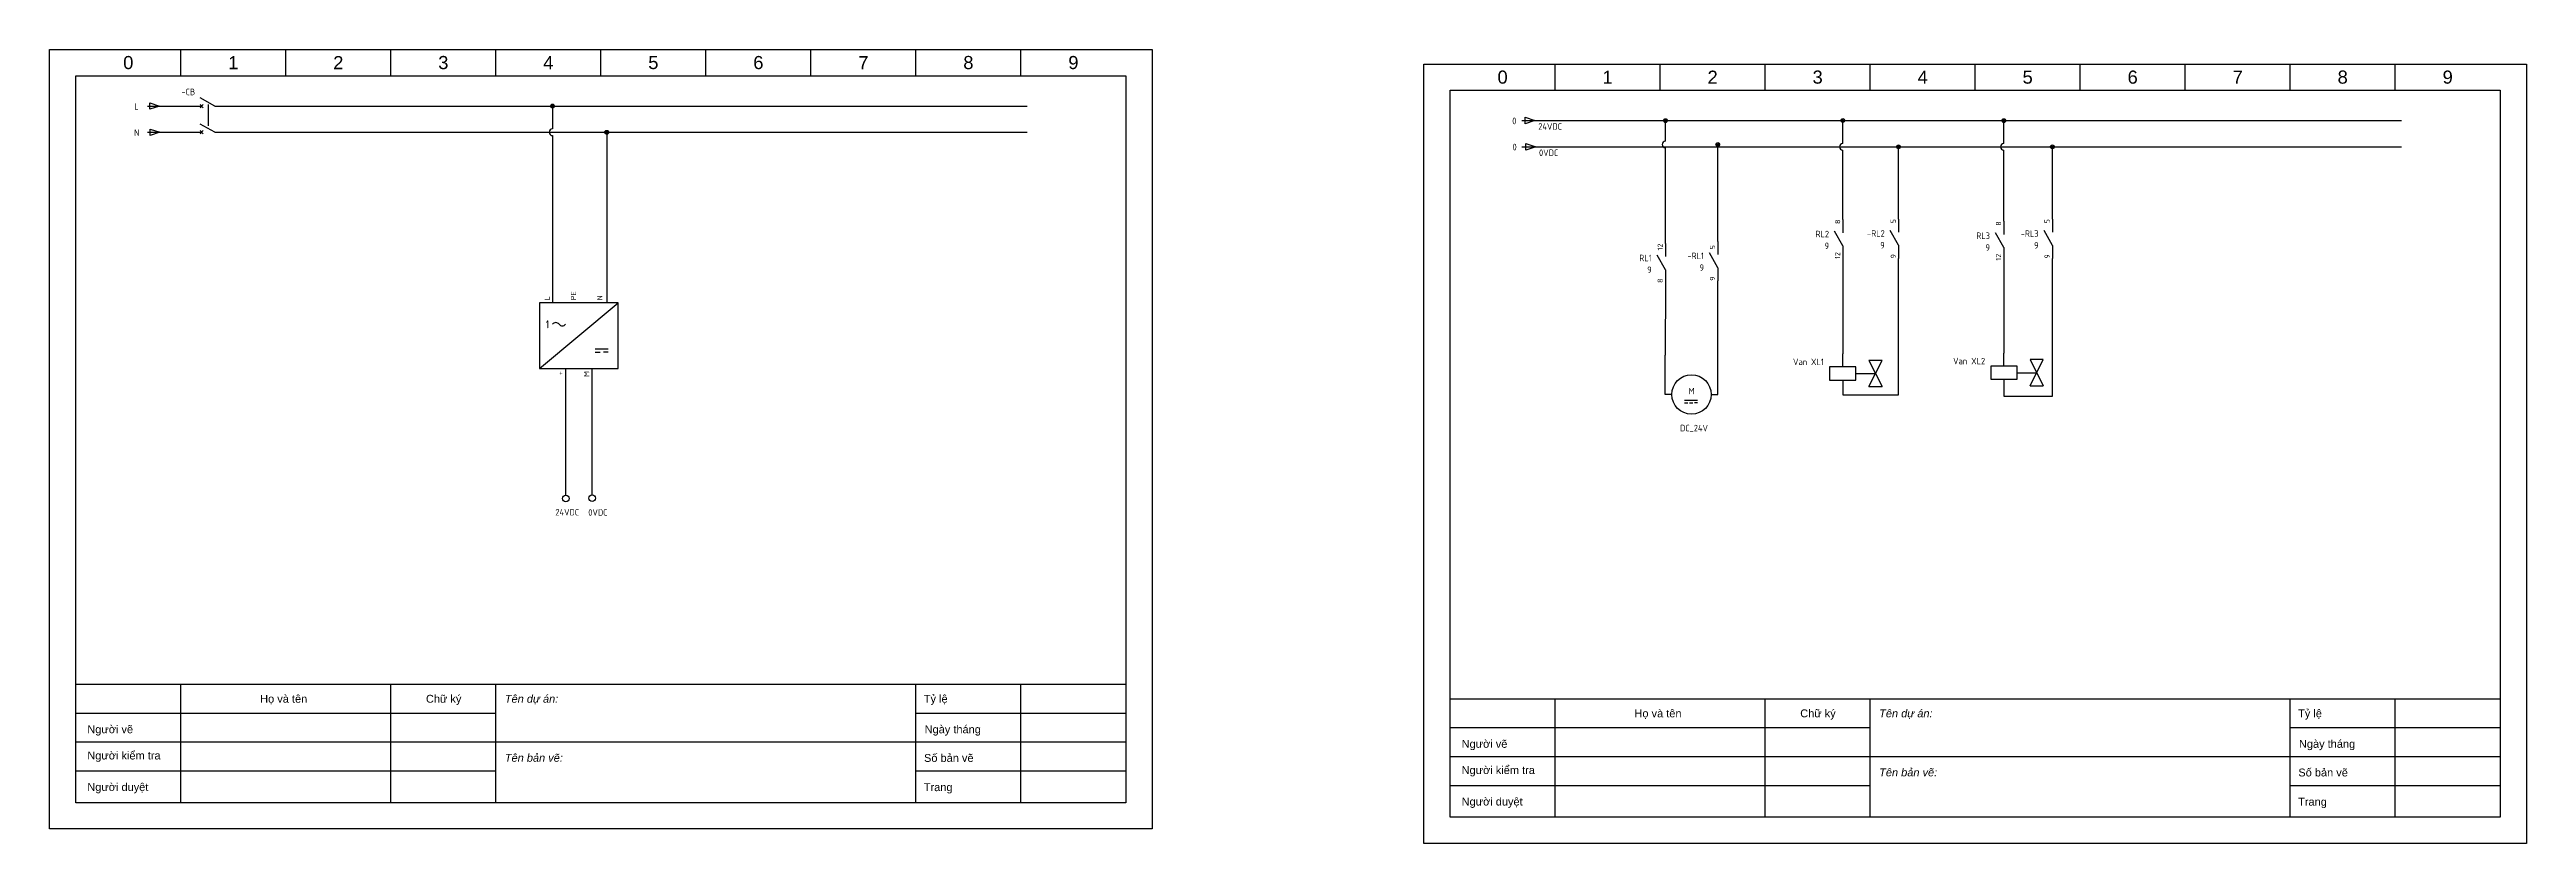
# Model space of a CAD drawing. Header units: inches. Extents: x 0 to 2631, y -6 to 297.
# Drawn here: x 1687 to 2631, y -6 to 297 of the extents above; entities that cross this region are included whole.
import ezdxf
from ezdxf.enums import TextEntityAlignment as Align

# ---------------------------------------------------------------- set-up
doc = ezdxf.new("R2010")
doc.units = ezdxf.units.IN
doc.header["$MEASUREMENT"] = 0
doc.linetypes.add('ACAD_ISO02W100', pattern=[15, 12, -3])
for name, color, linetype in [('24V', 1, 'Continuous'), ('DESC', 150, 'Continuous'), ('LINK', 9, 'Continuous'), ('MISC', 7, 'Continuous'), ('SYMS', 7, 'Continuous'), ('TAGS', 150, 'Continuous'), ('TERMS', 123, 'Continuous'), ('XREF', 7, 'Continuous'), ('XREFCHILD', 134, 'Continuous')]:
    doc.layers.add(name, color=color, linetype=linetype)
doc.styles.get("Standard").update_dxf_attribs({"font": 'arial.ttf', "height": 3})
doc.styles.add('WD_IEC', font='ISOCP2.shx', dxfattribs={"width": 0.9, "height": 4})

# ---------------------------------------------------------------- blocks, each defined once
blk = doc.blocks.new('*U59')
blk.add_line((0, -5), (0, 5))
blk = doc.blocks.new('*U60')
at = {"color": 0, "linetype": 'ByBlock', "lineweight": -2, "transparency": 16777216}
blk.add_blockref('*U59', (0, 0), dxfattribs=at)
blk = doc.blocks.new('*U43')
blk.add_line((0, -5), (0, 5))
blk = doc.blocks.new('*U44')
at = {"color": 0, "linetype": 'ByBlock', "lineweight": -2, "transparency": 16777216}
blk.add_blockref('*U43', (0, 0), dxfattribs=at)
blk = doc.blocks.new('*U45')
blk.add_line((0, -5), (0, 5))
blk = doc.blocks.new('*U46')
at = {"color": 0, "linetype": 'ByBlock', "lineweight": -2, "transparency": 16777216}
blk.add_blockref('*U45', (0, 0), dxfattribs=at)
blk = doc.blocks.new('*U47')
blk.add_line((0, -5), (0, 5))
blk = doc.blocks.new('*U48')
at = {"color": 0, "linetype": 'ByBlock', "lineweight": -2, "transparency": 16777216}
blk.add_blockref('*U47', (0, 0), dxfattribs=at)
blk = doc.blocks.new('*U49')
blk.add_line((0, -5), (0, 5))
blk = doc.blocks.new('*U50')
at = {"color": 0, "linetype": 'ByBlock', "lineweight": -2, "transparency": 16777216}
blk.add_blockref('*U49', (0, 0), dxfattribs=at)
blk = doc.blocks.new('*U51')
blk.add_line((0, -5), (0, 5))
blk = doc.blocks.new('*U52')
at = {"color": 0, "linetype": 'ByBlock', "lineweight": -2, "transparency": 16777216}
blk.add_blockref('*U51', (0, 0), dxfattribs=at)
blk = doc.blocks.new('*U53')
blk.add_line((0, -5), (0, 5))
blk = doc.blocks.new('*U54')
at = {"color": 0, "linetype": 'ByBlock', "lineweight": -2, "transparency": 16777216}
blk.add_blockref('*U53', (0, 0), dxfattribs=at)
blk = doc.blocks.new('*U55')
blk.add_line((0, -5), (0, 5))
blk = doc.blocks.new('*U56')
at = {"color": 0, "linetype": 'ByBlock', "lineweight": -2, "transparency": 16777216}
blk.add_blockref('*U55', (0, 0), dxfattribs=at)
blk = doc.blocks.new('*U57')
blk.add_line((0, -5), (0, 5))
blk = doc.blocks.new('*U58')
at = {"color": 0, "linetype": 'ByBlock', "lineweight": -2, "transparency": 16777216}
blk.add_blockref('*U57', (0, 0), dxfattribs=at)
blk = doc.blocks.new('new block')
for p, q in [((10, 10), (10, 287)), ((10, 287), (410, 287)), ((410, 287), (410, 10)), ((410, 55.02), (10, 55.02)), ((50, 10), (50, 55.02)), ((130, 10), (130, 55.02)), ((170, 10), (170, 55.02)), ((330, 10), (330, 55.02)), ((370, 10), (370, 55.02)), ((170, 44.01), (10, 44.01)), ((410, 44.01), (330, 44.01)), ((410, 33.01), (10, 33.01)), ((170, 22), (10, 22)), ((410, 22), (330, 22)), ((410, 10), (10, 10))]:
    blk.add_line(p, q)
blk.add_lwpolyline([(0, 0), (0, 297), (420, 297), (420, 0), (0, 0)], close=True)
for name, p in [('*U60', (50, 292)), ('*U44', (90, 292)), ('*U46', (130, 292)), ('*U48', (170, 292)), ('*U50', (210, 292)), ('*U52', (250, 292)), ('*U54', (290, 292)), ('*U56', (330, 292)), ('*U58', (370, 292))]:
    blk.add_blockref(name, p)
for s, width, gutter_width, heights, insert, char_height, attachment_point in [('{\\fArial|b0|i0|c163|p34;0}', 18.0473, 25, [0], (30, 292), 5, 5), ('{\\fArial|b0|i0|c163|p34;1 }', 18.0473, 25, [0], (70, 292), 5, 5), ('{\\fArial|b0|i0|c163|p34;2 }', 18.0473, 25, [0], (110, 292), 5, 5), ('{\\fArial|b0|i0|c163|p34;3 }', 18.0473, 25, [0], (150, 292), 5, 5), ('{\\fArial|b0|i0|c163|p34;4 }', 18.0473, 25, [0], (190, 292), 5, 5), ('{\\fArial|b0|i0|c163|p34;5 }', 18.0473, 25, [0], (230, 292), 5, 5), ('{\\fArial|b0|i0|c163|p34;6 }', 18.0473, 25, [0], (270, 292), 5, 5), ('{\\fArial|b0|i0|c163|p34;7  }', 18.0473, 25, [0], (310, 292), 5, 5), ('{\\fArial|b0|i0|c163|p34;8 }', 18.0473, 25, [0], (350, 292), 5, 5), ('{\\fArial|b0|i0|c163|p34;9 }', 18.0473, 25, [0], (390, 292), 5, 5), ('{\\fArial|b0|i0|c163|p34;Họ và tên }', 19.3697, 15, [3], (80.22, 51.09), 3, 1), ('{\\fArial|b0|i0|c163|p34;Chữ ký }', 19.3697, 15, [3], (143.37, 51.09), 3, 1), ('{\\fArial|b0|i1|c163|p34;Tên dự án: \\fArial|b0|i0|c163|p34;  }', 21.9021, 15, [3], (173.42, 51.09), 3, 1), ('{\\fArial|b0|i0|c163|p34;Tỷ lệ }', 13.2781, 15, [3], (333.02, 51.09), 3, 1), ('{\\fArial|b0|i0|c163|p34;Người vẽ}', 19.3697, 15, [3], (14.39, 39.47), 3, 1), ('\\pxt6;{\\fArial|b0|i0|c163|p34;Ngày tháng }', 27.7555, 0, [3], (333.33, 39.46), 3, 1), ('{\\fArial|b0|i0|c163|p34;Người kiểm tra }', 31.6874, 15, [3], (14.39, 29.47), 3, 1), ('{\\fArial|b0|i1|c163|p34;Tên bản vẽ: \\fArial|b0|i0|c163|p34; }', 23.6205, 15, [3], (173.42, 28.6), 3, 1), ('{\\fArial|b0|i0|c163|p34;Số bản vẽ   }', 19.3697, 15, [3], (333.1, 28.55), 3, 1), ('{\\fArial|b0|i0|c163|p34;Người duyệt  }', 31.6874, 15, [3], (14.39, 17.47), 3, 1), ('{\\fArial|b0|i0|c163|p34;Trang }', 19.3697, 15, [3], (333.02, 17.41), 3, 1)]:
    blk.add_mtext_dynamic_manual_height_columns(s, width=width, gutter_width=gutter_width, heights=heights, dxfattribs=dict(insert=insert, char_height=char_height, attachment_point=attachment_point))
for tag, p in [('TYLE', (376.15, 46.38)), ('NGUOI_VE', (62.36, 36.05)), ('TEN_DU_AN', (224.58, 39.14)), ('DATE', (376.55, 36.05)), ('SHEET', (376.29, 25.51)), ('NGUOI_KIEMTRA', (62.36, 24.96)), ('TEN_BAN_VE', (224.81, 17.27)), ('NGUOI_DUYET', (62.36, 13.48)), ('SHEET_MAX', (376.25, 14.77))]:
    blk.add_attdef(tag, p, '', height=3)
at = {"flags": 9}
blk.add_attdef('WD_TB', (0, 0), '', height=3, dxfattribs=at)
blk = doc.blocks.new('HA1S3')
blk.add_lwpolyline([(-3.75, 0), (0, 1.25), (0, -1.25)], close=True)
at = {"style": 'WD_IEC'}
blk.add_attdef('XREF', text='', height=2.5, dxfattribs=at).set_placement((-5, 0), align=Align.MIDDLE_RIGHT)
at = {"style": 'WD_IEC', "flags": 1}
blk.add_attdef('SIGCODE', text='', height=1, dxfattribs=at).set_placement((-2.5, 1.8), align=Align.RIGHT)
at = {"style": 'WD_IEC'}
for tag, p, height, flags in [('X1TERM01', (0, 0), 0.32, 1), ('WIRENO', (1.25, 1), 2.5, 8)]:
    blk.add_attdef(tag, p, '', height=height, dxfattribs=dict(at, flags=flags))
blk.add_attdef('DESC1', text='', height=2.5, dxfattribs=at).set_placement((1.25, -1), align=Align.TOP_LEFT)
blk = doc.blocks.new('HCB1')
for p, q in [((-7.5, 0), (-2.5, 0)), ((2.5, 0), (-3.12, 3.12)), ((-1.88, -0.62), (-3.12, 0.62)), ((-1.88, 0.62), (-3.12, -0.62)), ((2.5, 0), (7.5, 0))]:
    blk.add_line(p, q)
at = {"style": 'WD_IEC'}
for tag, p in [('INST', (-5, 11.12)), ('LOC', (-5, 7.62)), ('TAG1', (-5, 4.12)), ('DESC1', (-5, -11.25)), ('DESC3', (-5, -18.25)), ('DESC2', (-5, -14.75))]:
    blk.add_attdef(tag, text='', height=2.5, dxfattribs=at).set_placement(p, align=Align.RIGHT)
for tag, p, height, flags in [('MFG', (4.92, 12.12), 1.5, 9), ('CAT', (4.92, 9.62), 1.5, 9), ('X4TERM01', (-7.5, 0), 0.32, 1), ('TERM01', (-7.5, 1), 2, 8), ('X2LINK', (0, 2.46), 0.32, 1), ('X8LINK', (0, 0.55), 0.32, 1), ('X1TERM02', (7.5, 0), 0.32, 1), ('ASSYCODE', (12.25, -2.75), 1, 1), ('FAMILY', (12.25, -4.25), 1, 1), ('CATDESC', (12.25, -5.75), 1, 1), ('CONTACT', (12.5, -7.5), 1, 1), ('COMMON', (13.75, -8.75), 1, 1)]:
    blk.add_attdef(tag, p, '', height=height, dxfattribs=dict(at, flags=flags))
at = {"style": 'WD_IEC', "flags": 8}
blk.add_attdef('TERM02', text='', height=2, dxfattribs=at).set_placement((7.5, 1), align=Align.RIGHT)
at = {"lineweight": 15, "style": 'WD_IEC'}
for tag, p in [('RATING1', (-5, -3.75)), ('XREF', (-5, -7.5))]:
    blk.add_attdef(tag, text='', height=2.5, dxfattribs=at).set_placement(p, align=Align.RIGHT)
blk = doc.blocks.new('HCB2')
for p, q in [((-7.5, 0), (-2.5, 0)), ((2.5, 0), (-3.12, 3.12)), ((-1.88, -0.62), (-3.12, 0.62)), ((-1.88, 0.62), (-3.12, -0.62)), ((2.5, 0), (7.5, 0))]:
    blk.add_line(p, q)
at = {"style": 'WD_IEC'}
for tag, p in [('INST', (-5, 11.12)), ('LOC', (-5, 7.62)), ('TAG2', (-5, 4.12)), ('DESC3', (-5, -20.75)), ('DESC2', (-5, -17.25)), ('DESC1', (-5, -13.75))]:
    blk.add_attdef(tag, text='', height=2.5, dxfattribs=at).set_placement(p, align=Align.RIGHT)
for tag, p, height, flags in [('TERM01', (-8, 1), 2, 8), ('X4TERM01', (-7.5, 0), 0.32, 1), ('X2LINK', (0, 2.46), 0.32, 1), ('X8LINK', (0, 0.55), 0.32, 1), ('X1TERM02', (7.5, 0), 0.32, 1), ('FAMILY', (12.25, -4.25), 1, 1), ('CONTACT', (12.5, -7.5), 1, 1)]:
    blk.add_attdef(tag, p, '', height=height, dxfattribs=dict(at, flags=flags))
at = {"style": 'WD_IEC', "flags": 8}
blk.add_attdef('TERM02', text='', height=2, dxfattribs=at).set_placement((8, 1), align=Align.RIGHT)
at = {"lineweight": 15, "style": 'WD_IEC', "flags": 1}
blk.add_attdef('RATING1', text='', height=2.5, dxfattribs=at).set_placement((-5, -6.25), align=Align.RIGHT)
at = {"lineweight": 15, "style": 'WD_IEC'}
blk.add_attdef('XREF', text='', height=2.5, dxfattribs=at).set_placement((-5, -10), align=Align.RIGHT)
blk = doc.blocks.new('VPW1_1PH')
for p, q in [((-5, -25), (25, 0)), ((16.25, -17.5), (21.25, -17.5)), ((16.25, -18.75), (18.125, -18.75)), ((21.25, -18.75), (19.375, -18.75))]:
    blk.add_line(p, q)
blk.add_lwpolyline([(-5, 0), (-5, -25), (25, -25), (25, 0)], close=True)
for centre, start, end in [((1.25, -9.0625), 36.8698976, 143.1301024), ((3.75, -7.1875), 216.8698976, 323.1301024)]:
    blk.add_arc(centre, 1.5625, start, end)
at = {"style": 'WD_IEC'}
blk.add_text('1', height=3, dxfattribs=at).set_placement((-1.25, -8.125), align=Align.MIDDLE_RIGHT)
for tag, p in [('INST', (-7.5, 2.5)), ('LOC', (-7.5, -1)), ('RATING1', (-7.5, -9)), ('TAG1', (-7.5, -4.5)), ('DESC2', (-7.5, -20.35)), ('DESC1', (-7.5, -16.85)), ('XREF', (-7.5, -13)), ('DESC3', (-7.5, -23.85))]:
    blk.add_attdef(tag, text='', height=2.5, dxfattribs=at).set_placement(p, align=Align.RIGHT)
for tag, p in [('TERM01', (-1, 1)), ('TERM02', (9, 1)), ('TERM03', (19, 1))]:
    blk.add_attdef(tag, p, '', height=2, rotation=90, dxfattribs=at)
at = {"style": 'WD_IEC', "flags": 1}
for tag, p, height in [('X2TERM01', (0, 0), 0.32), ('X2TERM02', (10, 0), 0.32), ('X2TERM03', (20, 0), 0.32), ('MFG', (27.75, -1), 1.5), ('CAT', (27.75, -3.5), 1.5), ('X8TERM04', (5, -25), 0.32), ('X8TERM05', (15, -25), 0.32), ('ASSYCODE', (26, -21.5), 1), ('FAMILY', (26, -23), 1), ('CATDESC', (26, -24.5), 1)]:
    blk.add_attdef(tag, p, '', height=height, dxfattribs=at)
at = {"style": 'WD_IEC'}
for tag, p in [('TERM04', (4, -26)), ('TERM05', (14, -26))]:
    blk.add_attdef(tag, text='', height=2, rotation=90, dxfattribs=at).set_placement(p, align=Align.RIGHT)
blk = doc.blocks.new('WDDOT')
for radius in [0.72, 0.449, 0.223]:
    blk.add_circle((0, 0), radius)
blk = doc.blocks.new('VT0_02')
blk.add_circle((0, 0), 1.25)
at = {"style": 'WD_IEC'}
blk.add_attdef('TAG1', text='', height=2.5, dxfattribs=at).set_placement((-0.5, 1.75), align=Align.RIGHT)
at = {"style": 'WD_IEC', "flags": 1}
for tag, p in [('X4TERM01', (-1.25, 0)), ('X2TERM01', (0, 1.25)), ('X1TERM01', (1.25, 0)), ('X8TERM01', (0, -1.25))]:
    blk.add_attdef(tag, p, '', height=0.32, dxfattribs=at)
blk = doc.blocks.new('HA1D3')
blk.add_lwpolyline([(0, 0), (-3.75, -1.25), (-3.75, 1.25)], close=True)
at = {"style": 'WD_IEC'}
blk.add_attdef('XREF', text='', height=2.5, dxfattribs=at).set_placement((-5, 0), align=Align.MIDDLE_RIGHT)
at = {"style": 'WD_IEC', "flags": 1}
blk.add_attdef('SIGCODE', text='', height=1, dxfattribs=at).set_placement((-2.5, 1.8), align=Align.RIGHT)
at = {"style": 'WD_IEC'}
for tag, p, height, flags in [('X1TERM01', (0, 0), 0.32, 1), ('WIRENO', (1.25, 1), 2.5, 8)]:
    blk.add_attdef(tag, p, '', height=height, dxfattribs=dict(at, flags=flags))
blk.add_attdef('DESC1', text='', height=2.5, dxfattribs=at).set_placement((1.25, -1), align=Align.TOP_LEFT)
blk = doc.blocks.new('VSV1Y1')
for p, q in [((0, 2.5), (0, 7.5)), ((15, 5), (10, 5)), ((10, 5), (15, -5)), ((10, -5), (15, 5)), ((0, -2.5), (0, -7.5)), ((10, -5), (15, -5))]:
    blk.add_line(p, q)
at = {"linetype": 'ACAD_ISO02W100'}
blk.add_line((5, 0), (12.5, 0), dxfattribs=at)
blk.add_lwpolyline([(-5, -2.5), (5, -2.5), (5, 2.5), (-5, 2.5)], close=True)
at = {"style": 'WD_IEC'}
for tag, p in [('INST', (-7.14, 9.18)), ('TAG1', (-7.14, 3.18)), ('LOC', (-7.14, 6.18)), ('DESC3', (-7.14, -10.42)), ('DESC2', (-7.14, -7.42)), ('DESC1', (-7.14, -4.42))]:
    blk.add_attdef(tag, text='', height=2.5, dxfattribs=at).set_placement(p, align=Align.RIGHT)
at = {"lineweight": 15, "style": 'WD_IEC'}
blk.add_attdef('XREF', text='', height=2.5, dxfattribs=at).set_placement((-7.14, -1.42), align=Align.RIGHT)
at = {"style": 'WD_IEC'}
blk.add_attdef('TERM02', (-0.67, -8.04), '', height=2, rotation=90, dxfattribs=at)
blk.add_attdef('TERM01', text='', height=2, rotation=90, dxfattribs=at).set_placement((-0.64, 7.2), align=Align.RIGHT)
at = {"style": 'WD_IEC', "flags": 1}
for tag, p, height in [('X2TERM01', (0, 7.5), 0.32), ('MFG', (1.41, 6.04), 1.5), ('CAT', (1.41, 3.54), 1.5), ('X8TERM02', (0, -7.5), 0.32), ('ASSYCODE', (1.59, -4.62), 1), ('FAMILY', (1.59, -6.12), 1), ('CATDESC', (1.59, -7.62), 1)]:
    blk.add_attdef(tag, p, '', height=height, dxfattribs=at)
at = {"style": 'WD_IEC', "width": 0.9}
blk.add_attdef('WDTAGALT', text='', height=2.5, dxfattribs=at).set_placement((-7.14, -13.42), align=Align.RIGHT)
blk = doc.blocks.new('VCR21')
for p, q in [((0, -2.5), (-3.12, 3.12)), ((0, 7.5), (0, 2.5)), ((0, -2.5), (0, -7.5))]:
    blk.add_line(p, q)
at = {"style": 'WD_IEC'}
for tag, p in [('TAG2', (-5.25, 0.75)), ('INST', (-5.25, 6.75)), ('LOC', (-5.25, 3.75)), ('DESC2', (-5.25, -9.75)), ('DESC1', (-5.25, -6.75)), ('XREF', (-5.25, -3.75)), ('DESC3', (-5.25, -12.75))]:
    blk.add_attdef(tag, text='', height=2.5, dxfattribs=at).set_placement(p, align=Align.RIGHT)
blk.add_attdef('TERM01', text='', height=2, rotation=90, dxfattribs=at).set_placement((-1, 7.5), align=Align.RIGHT)
blk.add_attdef('TERM02', (-1, -7.5), '', height=2, rotation=90, dxfattribs=at)
at = {"style": 'WD_IEC', "flags": 1}
for tag, p, height in [('X4LINK', (-2.75, 0), 0.32), ('X1LINK', (-0.5, 0), 0.32), ('X2TERM01', (0, 7.5), 0.32), ('X8TERM02', (0, -7.5), 0.32), ('CONTACT', (4, -3.5), 1), ('FAMILY', (4, -5), 1), ('COMMON', (5.25, -4.75), 1)]:
    blk.add_attdef(tag, p, '', height=height, dxfattribs=at)
blk = doc.blocks.new('VMO1M6')
for p, q in [((-10.02, 0), (-10, 15)), ((10, 0), (10, 15)), ((-7.5, 0), (-10.02, 0)), ((7.5, 0), (10, 0)), ((-2.66, -2.16), (2.34, -2.16)), ((-2.66, -3.16), (-1.41, -3.16)), ((-0.81, -3.16), (0.49, -3.16)), ((2.34, -3.16), (1.09, -3.16))]:
    blk.add_line(p, q)
blk.add_circle((0, 0), 7.5)
at = {"style": 'WD_IEC'}
for tag, p in [('INST', (-16.04, 9.25)), ('RATING1', (-16.04, -0.8)), ('TAG1', (-16.04, 3.25)), ('LOC', (-16.04, 6.25)), ('DESC2', (-16.04, -11.1)), ('DESC1', (-16.04, -8.1)), ('DESC3', (-16.04, -14.1))]:
    blk.add_attdef(tag, text='', height=2.5, dxfattribs=at).set_placement(p, align=Align.RIGHT)
for tag, p in [('TERM01', (-10.52, 14.94)), ('TERM02', (9.48, 14.94))]:
    blk.add_attdef(tag, text='', height=2, rotation=90, dxfattribs=at).set_placement(p, align=Align.RIGHT)
at = {"style": 'WD_IEC', "flags": 1}
for tag, p, height in [('X2TERM01', (-10, 15), 0.32), ('X2TERM02', (10, 15), 0.32), ('MFG', (10.83, 2.04), 1.5), ('CAT', (10.83, -0.02), 1.5), ('ASSYCODE', (10.72, -6.29), 1), ('FAMILY', (10.72, -7.79), 1), ('CATDESC', (10.72, -9.29), 1)]:
    blk.add_attdef(tag, p, '', height=height, dxfattribs=at)
at = {"style": 'WD_IEC'}
blk.add_attdef('M', text='', height=2.5, dxfattribs=at).set_placement((0.02, 0.02), align=Align.CENTER)
at = {"lineweight": 15, "style": 'WD_IEC'}
blk.add_attdef('XREF', text='', height=2.5, dxfattribs=at).set_placement((-16.04, -5.1), align=Align.RIGHT)
at = {"style": 'WD_IEC', "width": 0.9}
blk.add_attdef('WDTAGALT', text='', height=2.5, dxfattribs=at).set_placement((-16.04, -17.1), align=Align.RIGHT)

msp = doc.modelspace()

# ---------------------------------------------------------------- linework, layer by layer
for p, q in [((1724.69, 275.46), (1740.34, 275.46)), ((1724.69, 275.46), (1740.34, 275.46)), ((1755.34, 275.46), (2059.72, 275.46)), ((1755.34, 275.46), (2059.72, 275.46)), ((1878.96, 275.46), (1878.96, 266.73)), ((1878.96, 275.46), (1878.96, 266.73)), ((1724.69, 265.46), (1740.34, 265.46)), ((1724.69, 265.46), (1740.34, 265.46)), ((1755.34, 265.46), (2059.72, 265.46)), ((1755.34, 265.46), (2059.72, 265.46)), ((1878.96, 264.19), (1878.96, 200.42)), ((1878.96, 264.19), (1878.96, 200.42)), ((1899.6, 265.46), (1899.6, 200.42)), ((1899.6, 265.46), (1899.6, 200.42)), ((2248.18, 269.91), (2278.83, 269.91)), ((2278.83, 269.91), (2583.21, 269.91)), ((2370.46, 261.22), (2370.46, 269.95)), ((2431.76, 261.18), (2431.76, 269.91)), ((2248.18, 259.91), (2278.83, 259.91)), ((2278.83, 259.91), (2583.21, 259.91)), ((2322.83, 223.87), (2322.83, 260.8)), ((2370.46, 232.18), (2370.46, 258.68)), ((2391.68, 232.4), (2391.68, 259.95)), ((2431.76, 231.54), (2431.76, 258.64)), ((2450.27, 232.36), (2450.27, 259.91)), ((2370.46, 217.18), (2370.41, 181.05)), ((2391.68, 165.4), (2391.68, 217.4)), ((2450.27, 164.92), (2450.27, 217.36)), ((2302.91, 208.07), (2302.83, 180.54)), ((2322.83, 180.56), (2322.83, 208.87)), ((2431.76, 216.54), (2431.82, 182.53)), ((2431.82, 182.53), (2431.82, 181.33)), ((1883.96, 175.42), (1883.96, 127.2)), ((1883.96, 175.42), (1883.96, 127.2)), ((1893.96, 175.42), (1893.96, 127.31)), ((1893.96, 175.42), (1893.96, 127.31)), ((2370.41, 166.05), (2370.41, 165.4)), ((2370.41, 165.4), (2391.68, 165.4)), ((2431.82, 166.33), (2431.82, 164.92)), ((2431.82, 164.92), (2450.27, 164.92))]:
    msp.add_line(p, q)
for centre in [(1878.96, 265.46), (1878.96, 265.46), (2370.46, 259.95), (2431.76, 259.91)]:
    msp.add_arc(centre, 1.27, 90, 270)
at = {"layer": '24V'}
for p, q in [((2302.91, 262.07), (2302.91, 269.91)), ((2302.91, 223.07), (2302.91, 259.53))]:
    msp.add_line(p, q, dxfattribs=at)
msp.add_arc((2302.91, 260.8), 1.27, 90, 270, dxfattribs=at)
at = {"layer": 'LINK'}
msp.add_lwpolyline([(1747.84, 276.01), (1747.84, 267.92)], dxfattribs=at)
msp.add_lwpolyline([(1747.84, 276.01), (1747.84, 267.92)], dxfattribs=at)

# ---------------------------------------------------------------- block references
for p in [(1687.38, 0), (1687.38, 0), (2210.87, -5.55)]:
    msp.add_blockref('new block', p)
at = {"layer": 'SYMS'}
ref = msp.add_blockref('HA1S3', (1725.56, 275.46), dxfattribs=dict(at, rotation=180))
ref.add_attrib('DESC1', 'L', dxfattribs={"layer": 'DESC', "height": 2.5, "style": 'WD_IEC'}).set_placement((1719.65, 276.56), align=Align.TOP_LEFT)
ref = msp.add_blockref('HA1S3', (1725.56, 275.46), dxfattribs=dict(at, rotation=180))
ref.add_attrib('DESC1', 'L', dxfattribs={"layer": 'DESC', "height": 2.5, "style": 'WD_IEC'}).set_placement((1719.65, 276.56), align=Align.TOP_LEFT)
ref = msp.add_blockref('HCB1', (1747.84, 275.46), dxfattribs=at)
ref.add_attrib('TAG1', '-CB', dxfattribs={"layer": 'TAGS', "height": 2.5, "style": 'WD_IEC'}).set_placement((1742.84, 279.58), align=Align.RIGHT)
ref = msp.add_blockref('HCB1', (1747.84, 275.46), dxfattribs=at)
ref.add_attrib('TAG1', '-CB', dxfattribs={"layer": 'TAGS', "height": 2.5, "style": 'WD_IEC'}).set_placement((1742.84, 279.58), align=Align.RIGHT)
for name, p in [('WDDOT', (1878.96, 275.46)), ('WDDOT', (1878.96, 275.46)), ('HCB2', (1747.84, 265.46)), ('HCB2', (1747.84, 265.46)), ('WDDOT', (1899.6, 265.46)), ('WDDOT', (1899.6, 265.46)), ('WDDOT', (2302.91, 269.91)), ('WDDOT', (2370.46, 269.95)), ('WDDOT', (2431.76, 269.91)), ('WDDOT', (2322.83, 260.8)), ('WDDOT', (2391.68, 259.95)), ('WDDOT', (2450.27, 259.91))]:
    msp.add_blockref(name, p, dxfattribs=at)
ref = msp.add_blockref('HA1S3', (1725.65, 265.46), dxfattribs=dict(at, rotation=180))
ref.add_attrib('DESC1', 'N', dxfattribs={"layer": 'DESC', "height": 2.5, "style": 'WD_IEC'}).set_placement((1719.62, 266.54), align=Align.TOP_LEFT)
ref = msp.add_blockref('HA1S3', (1725.65, 265.46), dxfattribs=dict(at, rotation=180))
ref.add_attrib('DESC1', 'N', dxfattribs={"layer": 'DESC', "height": 2.5, "style": 'WD_IEC'}).set_placement((1719.62, 266.54), align=Align.TOP_LEFT)
ref = msp.add_blockref('HA1D3', (2253.2, 269.91), dxfattribs=at)
ref.add_attrib('XREF', '0', dxfattribs={"layer": 'XREF', "height": 2.5, "style": 'WD_IEC'}).set_placement((2246.12, 269.78), align=Align.MIDDLE_RIGHT)
ref.add_attrib('DESC1', '24VDC', dxfattribs={"layer": 'DESC', "height": 2.5, "style": 'WD_IEC'}).set_placement((2254.45, 268.91), align=Align.TOP_LEFT)
ref = msp.add_blockref('HA1D3', (2253.49, 259.91), dxfattribs=at)
ref.add_attrib('XREF', '0', dxfattribs={"layer": 'XREF', "height": 2.5, "style": 'WD_IEC'}).set_placement((2246.24, 259.85), align=Align.MIDDLE_RIGHT)
ref.add_attrib('DESC1', '0VDC', dxfattribs={"layer": 'DESC', "height": 2.5, "style": 'WD_IEC'}).set_placement((2254.74, 258.91), align=Align.TOP_LEFT)
ref = msp.add_blockref('VCR21', (2370.46, 224.68), dxfattribs=at)
ref.add_attrib('TERM02', '12 ', (2369.46, 217.18), dxfattribs={"layer": 'TERMS', "height": 2, "rotation": 90, "style": 'WD_IEC'})
ref.add_attrib('TERM01', '8', dxfattribs={"layer": 'TERMS', "height": 2, "rotation": 90, "style": 'WD_IEC'}).set_placement((2369.46, 232.18), align=Align.RIGHT)
ref.add_attrib('XREF', '9', dxfattribs={"layer": 'XREFCHILD', "height": 2.5, "style": 'WD_IEC'}).set_placement((2365.21, 220.93), align=Align.RIGHT)
ref.add_attrib('TAG2', 'RL2', dxfattribs={"layer": 'TAGS', "height": 2.5, "style": 'WD_IEC'}).set_placement((2365.21, 225.43), align=Align.RIGHT)
ref = msp.add_blockref('VCR21', (2391.68, 224.9), dxfattribs=at)
ref.add_attrib('TERM02', '9 ', (2390.68, 217.4), dxfattribs={"layer": 'TERMS', "height": 2, "rotation": 90, "style": 'WD_IEC'})
ref.add_attrib('TERM01', '5', dxfattribs={"layer": 'TERMS', "height": 2, "rotation": 90, "style": 'WD_IEC'}).set_placement((2390.68, 232.4), align=Align.RIGHT)
ref.add_attrib('XREF', '9', dxfattribs={"layer": 'XREFCHILD', "height": 2.5, "style": 'WD_IEC'}).set_placement((2386.43, 221.15), align=Align.RIGHT)
ref.add_attrib('TAG2', '-RL2', dxfattribs={"layer": 'TAGS', "height": 2.5, "style": 'WD_IEC'}).set_placement((2386.43, 225.65), align=Align.RIGHT)
ref = msp.add_blockref('VCR21', (2431.76, 224.04), dxfattribs=at)
ref.add_attrib('TERM02', '12 ', (2430.76, 216.54), dxfattribs={"layer": 'TERMS', "height": 2, "rotation": 90, "style": 'WD_IEC'})
ref.add_attrib('TERM01', '8', dxfattribs={"layer": 'TERMS', "height": 2, "rotation": 90, "style": 'WD_IEC'}).set_placement((2430.76, 231.54), align=Align.RIGHT)
ref.add_attrib('XREF', '9', dxfattribs={"layer": 'XREFCHILD', "height": 2.5, "style": 'WD_IEC'}).set_placement((2426.51, 220.29), align=Align.RIGHT)
ref.add_attrib('TAG2', 'RL3', dxfattribs={"layer": 'TAGS', "height": 2.5, "style": 'WD_IEC'}).set_placement((2426.51, 224.79), align=Align.RIGHT)
ref = msp.add_blockref('VCR21', (2450.27, 224.86), dxfattribs=at)
ref.add_attrib('TERM02', '9 ', (2449.27, 217.36), dxfattribs={"layer": 'TERMS', "height": 2, "rotation": 90, "style": 'WD_IEC'})
ref.add_attrib('TERM01', '5', dxfattribs={"layer": 'TERMS', "height": 2, "rotation": 90, "style": 'WD_IEC'}).set_placement((2449.27, 232.36), align=Align.RIGHT)
ref.add_attrib('XREF', '9', dxfattribs={"layer": 'XREFCHILD', "height": 2.5, "style": 'WD_IEC'}).set_placement((2445.02, 221.11), align=Align.RIGHT)
ref.add_attrib('TAG2', '-RL3', dxfattribs={"layer": 'TAGS', "height": 2.5, "style": 'WD_IEC'}).set_placement((2445.02, 225.61), align=Align.RIGHT)
ref = msp.add_blockref('VCR21', (2302.91, 215.57), dxfattribs=at)
ref.add_attrib('TERM02', '8', (2301.91, 208.07), dxfattribs={"layer": 'TERMS', "color": 0, "height": 2, "rotation": 90, "style": 'WD_IEC'})
ref.add_attrib('TERM01', '12', dxfattribs={"layer": 'TERMS', "color": 0, "height": 2, "rotation": 90, "style": 'WD_IEC'}).set_placement((2301.91, 223.07), align=Align.RIGHT)
ref.add_attrib('XREF', '9', dxfattribs={"layer": 'XREFCHILD', "color": 0, "height": 2.5, "style": 'WD_IEC'}).set_placement((2297.66, 211.82), align=Align.RIGHT)
ref.add_attrib('TAG2', 'RL1', dxfattribs={"layer": 'TAGS', "color": 0, "height": 2.5, "style": 'WD_IEC'}).set_placement((2297.66, 216.32), align=Align.RIGHT)
ref = msp.add_blockref('VCR21', (2322.83, 216.37), dxfattribs=at)
ref.add_attrib('TERM02', '9 ', (2321.83, 208.87), dxfattribs={"layer": 'TERMS', "height": 2, "rotation": 90, "style": 'WD_IEC'})
ref.add_attrib('TERM01', '5 ', dxfattribs={"layer": 'TERMS', "height": 2, "rotation": 90, "style": 'WD_IEC'}).set_placement((2321.83, 223.87), align=Align.RIGHT)
ref.add_attrib('XREF', '9', dxfattribs={"layer": 'XREFCHILD', "height": 2.5, "style": 'WD_IEC'}).set_placement((2317.58, 212.62), align=Align.RIGHT)
ref.add_attrib('TAG2', '-RL1', dxfattribs={"layer": 'TAGS', "height": 2.5, "style": 'WD_IEC'}).set_placement((2317.58, 217.12), align=Align.RIGHT)
ref = msp.add_blockref('VPW1_1PH', (1878.96, 200.42), dxfattribs=at)
ref.add_attrib('TERM05', 'M', dxfattribs={"layer": 'TERMS', "height": 2, "rotation": 90, "style": 'WD_IEC'}).set_placement((1892.96, 174.42), align=Align.RIGHT)
ref.add_attrib('TERM04', '+', dxfattribs={"layer": 'TERMS', "height": 2, "rotation": 90, "style": 'WD_IEC'}).set_placement((1882.96, 174.42), align=Align.RIGHT)
ref.add_attrib('TERM03', 'N', (1897.96, 201.42), dxfattribs={"layer": 'TERMS', "height": 2, "rotation": 90, "style": 'WD_IEC'})
ref.add_attrib('TERM02', 'PE', (1887.96, 201.42), dxfattribs={"layer": 'TERMS', "height": 2, "rotation": 90, "style": 'WD_IEC'})
ref.add_attrib('TERM01', 'L', (1877.96, 201.42), dxfattribs={"layer": 'TERMS', "height": 2, "rotation": 90, "style": 'WD_IEC'})
ref = msp.add_blockref('VPW1_1PH', (1878.96, 200.42), dxfattribs=at)
ref.add_attrib('TERM05', 'M', dxfattribs={"layer": 'TERMS', "height": 2, "rotation": 90, "style": 'WD_IEC'}).set_placement((1892.96, 174.42), align=Align.RIGHT)
ref.add_attrib('TERM04', '+', dxfattribs={"layer": 'TERMS', "height": 2, "rotation": 90, "style": 'WD_IEC'}).set_placement((1882.96, 174.42), align=Align.RIGHT)
ref.add_attrib('TERM03', 'N', (1897.96, 201.42), dxfattribs={"layer": 'TERMS', "height": 2, "rotation": 90, "style": 'WD_IEC'})
ref.add_attrib('TERM02', 'PE', (1887.96, 201.42), dxfattribs={"layer": 'TERMS', "height": 2, "rotation": 90, "style": 'WD_IEC'})
ref.add_attrib('TERM01', 'L', (1877.96, 201.42), dxfattribs={"layer": 'TERMS', "height": 2, "rotation": 90, "style": 'WD_IEC'})
ref = msp.add_blockref('VMO1M6', (2312.83, 165.56), dxfattribs=at)
ref.add_attrib('M', 'M', dxfattribs={"layer": 'MISC', "height": 2.5, "style": 'WD_IEC'}).set_placement((2312.84, 165.58), align=Align.CENTER)
ref.add_attrib('TAG1', 'DC_24V', dxfattribs={"layer": 'TAGS', "color": 0, "height": 2.5, "style": 'WD_IEC'}).set_placement((2319.1, 151.49), align=Align.RIGHT)
ref = msp.add_blockref('VSV1Y1', (2370.41, 173.55), dxfattribs=at)
ref.add_attrib('TAG1', 'Van XL1', dxfattribs={"layer": 'TAGS', "height": 2.5, "style": 'WD_IEC'}).set_placement((2363.26, 176.73), align=Align.RIGHT)
ref = msp.add_blockref('VSV1Y1', (2431.82, 173.83), dxfattribs=at)
ref.add_attrib('TAG1', 'Van XL2', dxfattribs={"layer": 'TAGS', "height": 2.5, "style": 'WD_IEC'}).set_placement((2424.67, 177.02), align=Align.RIGHT)
ref = msp.add_blockref('VT0_02', (1884.02, 125.95), dxfattribs=at)
ref.add_attrib('TAG1', '24VDC', dxfattribs={"layer": 'TAGS', "height": 2.5, "style": 'WD_IEC'}).set_placement((1889.12, 119.44), align=Align.RIGHT)
ref = msp.add_blockref('VT0_02', (1884.02, 125.95), dxfattribs=at)
ref.add_attrib('TAG1', '24VDC', dxfattribs={"layer": 'TAGS', "height": 2.5, "style": 'WD_IEC'}).set_placement((1889.12, 119.44), align=Align.RIGHT)
ref = msp.add_blockref('VT0_02', (1894.05, 126.06), dxfattribs=at)
ref.add_attrib('TAG1', '0VDC', dxfattribs={"layer": 'TAGS', "height": 2.5, "style": 'WD_IEC'}).set_placement((1899.92, 119.34), align=Align.RIGHT)
ref = msp.add_blockref('VT0_02', (1894.05, 126.06), dxfattribs=at)
ref.add_attrib('TAG1', '0VDC', dxfattribs={"layer": 'TAGS', "height": 2.5, "style": 'WD_IEC'}).set_placement((1899.92, 119.34), align=Align.RIGHT)

doc.saveas('drawing.dxf')
